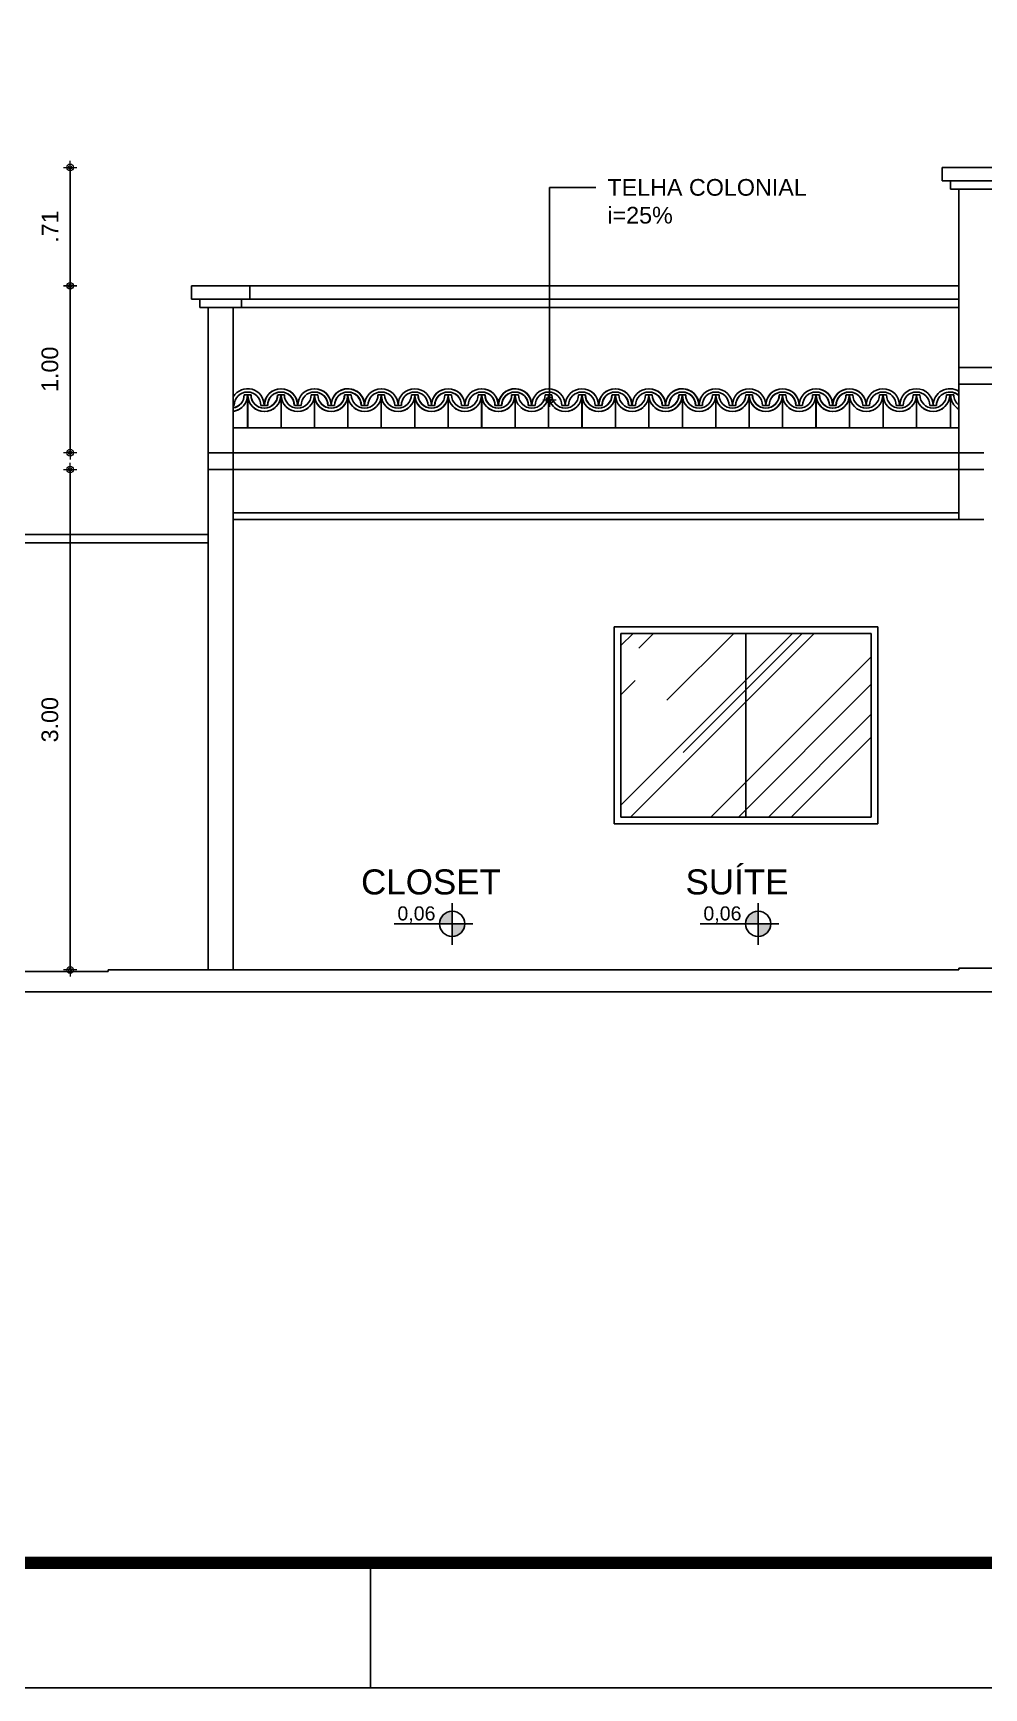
# Model space of a CAD drawing. Header units: millimetres. Extents: x 1540 to 1603, y 509.1 to 598.2.
# Drawn here: x 1552.95 to 1558.65, y 553.67 to 563.58 of the extents above; entities that cross this region are included whole.
import ezdxf

# ---------------------------------------------------------------- set-up
doc = ezdxf.new("R2010")
doc.units = ezdxf.units.MM
for name, color, linetype in [('a-pem-08', 8, 'Continuous'), ('A-PEN-08', 8, 'Continuous'), ('A-PEN-B', 5, 'Continuous'), ('A-PEN-C', 4, 'Continuous'), ('A-PEN-R', 1, 'Continuous'), ('A-PEN-Y', 2, 'Continuous'), ('BANHEIRO', 6, 'Continuous'), ('L-Texto', 30, 'Continuous'), ('NIVEIS', 1, 'Continuous')]:
    doc.layers.add(name, color=color, linetype=linetype)
doc.layers.add('COTAS', color=53, linetype='Continuous', lineweight=9)
doc.styles.add('CARIMBO_DADOS', font='arial.ttf', dxfattribs={"height": 0.1})
doc.styles.add('T20', font='PORT2', dxfattribs={"height": 0.2})
doc.styles.add('TEXT', font='arial.ttf')
doc.dimstyles.get("Standard").update_dxf_attribs({"dimtxt": 0.18, "dimasz": 0.18, "dimexe": 0.18, "dimexo": 0.0625, "dimgap": 0.09, "dimtad": 0, "dimtih": 1, "dimtoh": 1, "dimdec": 4, "dimzin": 0, "dimdsep": 46, "dimtxsty": 'Standard', "dimcen": 0.09, "dimadec": 0, "dimazin": 0, "dimtfac": 1, "dimtdec": 4, "dimtofl": 0, "dimtmove": 0, "dimatfit": 3, "dimfxl": 1, "dimtolj": 1, "dimtzin": 0, "dimarcsym": 0})

# ---------------------------------------------------------------- blocks, each defined once
blk = doc.blocks.new('cotas')
at = {"layer": 'L-Texto'}
h = blk.add_hatch(color=6, dxfattribs=at)
h.paths.add_polyline_path([(0.135, 0, 0.414214), (0, 0.135), (0, 0)])
h.paths.add_polyline_path([(0, 0), (-0.135, 0, 0.414214), (0, -0.135)])
for p, q in [((0, 0.223), (0, -0.223)), ((-0.223, 0), (0.621, 0))]:
    blk.add_line(p, q, dxfattribs=at)
blk.add_circle((0, 0), 0.135, dxfattribs=at)
at = {"layer": 'L-Texto', "color": 6, "style": 'T20'}
blk.add_attdef('COTA', (0.167, 0.038), '', height=0.15, dxfattribs=at)
blk = doc.blocks.new('CIRCULOS')
at = {"layer": 'COTAS'}
for p, q in [((-4, 0), (4, 0)), ((0, 4), (0, -4))]:
    blk.add_line(p, q, dxfattribs=at)
for radius in [2, 1]:
    blk.add_circle((0, 0), radius, dxfattribs=at)
blk = doc.blocks.new('*D611')
at = {"layer": 'A-PEN-08', "color": 8, "lineweight": -2, "ltscale": 0.05}
blk.add_line((1553.1726, 557.9777), (1553.1726, 560.9577), dxfattribs=at)
at = {"layer": 'Defpoints', "color": 0, "ltscale": 0.05}
for p in [(1553.1726, 560.9677), (1554.1505, 560.9677), (1554.1505, 557.9677)]:
    blk.add_point(p, dxfattribs=at)
at = {"layer": 'A-PEN-08', "color": 8, "lineweight": -2, "ltscale": 0.05, "xscale": 0.01, "yscale": 0.01, "zscale": 0.01}
for p, rotation in [((1553.1726, 560.9677), 90), ((1553.1726, 557.9677), 270)]:
    blk.add_blockref('CIRCULOS', p, dxfattribs=dict(at, rotation=rotation))
at = {"layer": 'A-PEN-08', "color": 230, "ltscale": 0.05, "insert": (1553.0515, 559.4677), "char_height": 0.1, "attachment_point": 5, "rotation": 90, "style": 'CARIMBO_DADOS'}
blk.add_mtext('\\A1;3.00', dxfattribs=at)
blk = doc.blocks.new('*D612')
at = {"layer": 'A-PEN-08', "color": 8, "lineweight": -2, "ltscale": 0.05}
blk.add_line((1553.1726, 561.0777), (1553.1726, 562.0577), dxfattribs=at)
at = {"layer": 'Defpoints', "color": 0, "ltscale": 0.05}
for p in [(1553.1726, 562.0677), (1553.9005, 562.0677), (1554.1505, 561.0677)]:
    blk.add_point(p, dxfattribs=at)
at = {"layer": 'A-PEN-08', "color": 8, "lineweight": -2, "ltscale": 0.05, "xscale": 0.01, "yscale": 0.01, "zscale": 0.01}
for p, rotation in [((1553.1726, 562.0677), 90), ((1553.1726, 561.0677), 270)]:
    blk.add_blockref('CIRCULOS', p, dxfattribs=dict(at, rotation=rotation))
at = {"layer": 'A-PEN-08', "color": 230, "ltscale": 0.05, "insert": (1553.0516, 561.5677), "char_height": 0.1, "attachment_point": 5, "rotation": 90, "style": 'CARIMBO_DADOS'}
blk.add_mtext('\\A1;1.00', dxfattribs=at)
blk = doc.blocks.new('*D614')
at = {"layer": 'A-PEN-08', "color": 8, "lineweight": -2, "ltscale": 0.05}
blk.add_line((1560.1559, 561.5877), (1560.1559, 562.7677), dxfattribs=at)
at = {"layer": 'Defpoints', "color": 0, "ltscale": 0.05}
for p in [(1558.4005, 562.7777), (1560.1559, 562.7777), (1559.7005, 561.5777)]:
    blk.add_point(p, dxfattribs=at)
at = {"layer": 'A-PEN-08', "color": 8, "lineweight": -2, "ltscale": 0.05, "xscale": 0.01, "yscale": 0.01, "zscale": 0.01}
for p, rotation in [((1560.1559, 562.7777), 90), ((1560.1559, 561.5777), 270)]:
    blk.add_blockref('CIRCULOS', p, dxfattribs=dict(at, rotation=rotation))
at = {"layer": 'A-PEN-08', "color": 230, "ltscale": 0.05, "insert": (1560.0349, 562.1777), "char_height": 0.1, "attachment_point": 5, "rotation": 90, "style": 'CARIMBO_DADOS'}
blk.add_mtext('\\A1;1.20', dxfattribs=at)
blk = doc.blocks.new('*D522')
at = {"layer": 'A-PEN-B', "color": 8, "lineweight": -2, "ltscale": 0.05}
blk.add_line((1553.1726, 562.0777), (1553.1726, 562.7677), dxfattribs=at)
at = {"layer": 'Defpoints', "color": 0, "ltscale": 0.05}
for p in [(1553.1726, 562.7777), (1558.4005, 562.7777), (1553.9005, 562.0677)]:
    blk.add_point(p, dxfattribs=at)
at = {"layer": 'A-PEN-B', "color": 8, "lineweight": -2, "ltscale": 0.05, "xscale": 0.01, "yscale": 0.01, "zscale": 0.01}
for p, rotation in [((1553.1726, 562.7777), 90), ((1553.1726, 562.0677), 270)]:
    blk.add_blockref('CIRCULOS', p, dxfattribs=dict(at, rotation=rotation))
at = {"layer": 'A-PEN-B', "color": 230, "ltscale": 0.05, "insert": (1553.0524, 562.4227), "char_height": 0.1, "attachment_point": 5, "rotation": 90, "style": 'CARIMBO_DADOS'}
blk.add_mtext('\\A1;.71', dxfattribs=at)

msp = doc.modelspace()

# ---------------------------------------------------------------- hatches: boundary and pattern name
at = {"layer": 'a-pem-08', "ltscale": 0.05}
h = msp.add_hatch(dxfattribs=at)
h.set_pattern_fill('AR-RROOF', color=256, scale=0.02, angle=45, style=0)
h.set_pattern_definition([(45, (-2674.72247, 411.20387), (0.431052294, 1.149472783), [7.62, -1.016, 2.54, -0.508]), (45, (-2674.4243, 411.8612), (-0.83695987, 0.11853938), [1.524, -0.16764, 3.048, -0.381]), (45, (-2674.8482, 411.6888), (1.62722241, 2.108564137), [4.064, -0.7112, 2.032, -0.508])])
h.paths.add_polyline_path([(1557.2242, 559.9845), (1556.4742, 559.9845), (1556.4742, 558.8845), (1557.2242, 558.8845)])
h.paths.add_polyline_path([(1557.9742, 559.9845), (1557.2242, 559.9845), (1557.2242, 558.8845), (1557.9742, 558.8845)])

# ---------------------------------------------------------------- linework, layer by layer
at = {"color": 1}
msp.add_line((1554.9725, 554.4152), (1554.9725, 553.6652), dxfattribs=at)
msp.add_lwpolyline([(1539.9725, 553.6652), (1603.0475, 553.6652), (1603.0475, 598.2152), (1539.9725, 598.2152)], close=True, dxfattribs=at)
at = {"color": 4, "const_width": 0.075}
msp.add_lwpolyline([(1541.8475, 597.4652), (1602.2975, 597.4652), (1602.2975, 554.4152), (1541.8475, 554.4152)], close=True, dxfattribs=at)
at = {"layer": 'a-pem-08', "ltscale": 0.05}
msp.add_line((1557.2242, 559.9845), (1557.2242, 558.8845), dxfattribs=at)
at = {"layer": 'A-PEN-08', "ltscale": 0.05}
for p, q in [((1554.2359, 561.4115), (1554.2359, 561.2177)), ((1554.2371, 561.4107), (1554.2371, 561.2177)), ((1554.4371, 561.4124), (1554.4371, 561.2177)), ((1554.6371, 561.4115), (1554.6371, 561.2177)), ((1554.6382, 561.4124), (1554.6382, 561.2177)), ((1554.8381, 561.4107), (1554.8381, 561.2177)), ((1554.8382, 561.4124), (1554.8382, 561.2177)), ((1554.8382, 561.4114), (1554.8382, 561.2177)), ((1555.0381, 561.4124), (1555.0381, 561.2177)), ((1555.0381, 561.4115), (1555.0381, 561.2177)), ((1555.2381, 561.4115), (1555.2381, 561.2177)), ((1555.2393, 561.4107), (1555.2393, 561.2177)), ((1555.4393, 561.4124), (1555.4393, 561.2177)), ((1555.6393, 561.4115), (1555.6393, 561.2177)), ((1555.6404, 561.4124), (1555.6404, 561.2177)), ((1555.8404, 561.4124), (1555.8404, 561.2177)), ((1555.8404, 561.4114), (1555.8404, 561.2177)), ((1555.8404, 561.4107), (1555.8404, 561.2177)), ((1556.0404, 561.4124), (1556.0404, 561.2177)), ((1556.0404, 561.4115), (1556.0404, 561.2177)), ((1556.2404, 561.4115), (1556.2404, 561.2177)), ((1556.2415, 561.4107), (1556.2415, 561.2177)), ((1556.4415, 561.4124), (1556.4415, 561.2177)), ((1556.6415, 561.4115), (1556.6415, 561.2177)), ((1556.6426, 561.4124), (1556.6426, 561.2177)), ((1556.8426, 561.4124), (1556.8426, 561.2177)), ((1556.8426, 561.4114), (1556.8426, 561.2177)), ((1556.8426, 561.4107), (1556.8426, 561.2177)), ((1557.0426, 561.4124), (1557.0426, 561.2177)), ((1557.0426, 561.4115), (1557.0426, 561.2177)), ((1557.2426, 561.4115), (1557.2426, 561.2177)), ((1557.2438, 561.4107), (1557.2438, 561.2177)), ((1557.4438, 561.4124), (1557.4438, 561.2177)), ((1557.6438, 561.4115), (1557.6438, 561.2177)), ((1557.6449, 561.4124), (1557.6449, 561.2177)), ((1557.8449, 561.4114), (1557.8449, 561.2177)), ((1558.046, 561.4106), (1558.046, 561.2177)), ((1558.246, 561.4124), (1558.246, 561.2177)), ((1558.4505, 561.4124), (1558.4505, 561.2177)), ((1554.1505, 561.2177), (1558.5005, 561.2177)), ((1547.1504, 560.5777), (1554.0005, 560.5777)), ((1547.1504, 560.5277), (1554.0005, 560.5277))]:
    msp.add_line(p, q, dxfattribs=at)
at = {"layer": 'A-PEN-B', "color": 3, "ltscale": 0.05}
for p, q in [((1558.4005, 562.7777), (1558.4005, 562.6977)), ((1558.4005, 562.7777), (1558.7505, 562.7777)), ((1558.4005, 562.6977), (1558.7505, 562.6977)), ((1558.4505, 562.6977), (1558.4505, 562.6477)), ((1558.4505, 562.6477), (1558.7005, 562.6477)), ((1553.9005, 562.0677), (1553.9005, 561.9877)), ((1553.9005, 562.0677), (1554.2505, 562.0677)), ((1554.2505, 562.0677), (1554.2505, 561.9877)), ((1553.9005, 561.9877), (1554.2505, 561.9877)), ((1553.9505, 561.9877), (1553.9505, 561.9377)), ((1553.9505, 561.9377), (1554.2005, 561.9377)), ((1554.2005, 561.9877), (1554.2005, 561.9377))]:
    msp.add_line(p, q, dxfattribs=at)
at = {"layer": 'A-PEN-B', "ltscale": 0.05}
for p, q in [((1565.5504, 562.7777), (1558.5005, 562.7777)), ((1558.5005, 562.6477), (1558.5005, 560.6677)), ((1554.0005, 561.9377), (1554.0005, 557.9677)), ((1554.1505, 561.9377), (1554.1505, 557.9677)), ((1565.5504, 561.5777), (1558.5005, 561.5777)), ((1565.5504, 561.4777), (1558.5005, 561.4777)), ((1554.0005, 561.0677), (1558.6505, 561.0677)), ((1554.0005, 560.9677), (1558.6505, 560.9677)), ((1558.5005, 560.6677), (1558.6505, 560.6677))]:
    msp.add_line(p, q, dxfattribs=at)
at = {"layer": 'A-PEN-C', "ltscale": 0.05}
for p, q in [((1554.2505, 562.0677), (1558.5005, 562.0677)), ((1554.2005, 561.9377), (1558.5005, 561.9377)), ((1554.2505, 561.9877), (1558.5005, 561.9877))]:
    msp.add_line(p, q, dxfattribs=at)
at = {"layer": 'A-PEN-R', "ltscale": 0.3}
for p, q in [((1553.4005, 557.9577), (1547.0004, 557.9577)), ((1554.0005, 557.9677), (1553.4005, 557.9677)), ((1553.4005, 557.9677), (1553.4005, 557.9577)), ((1554.0005, 557.9677), (1558.5005, 557.9677)), ((1568.5004, 557.9777), (1558.5005, 557.9777)), ((1558.5005, 557.9777), (1558.5005, 557.9677)), ((1571.6504, 557.8377), (1544.1504, 557.8377))]:
    msp.add_line(p, q, dxfattribs=at)
at = {"layer": 'A-PEN-Y', "ltscale": 0.05}
for p, q in [((1558.5005, 560.7077), (1554.1505, 560.7077)), ((1558.5005, 560.6677), (1554.1505, 560.6677)), ((1556.4342, 558.8445), (1556.4342, 560.0245)), ((1556.4342, 560.0245), (1558.0142, 560.0245)), ((1556.4742, 558.8845), (1556.4742, 559.9845)), ((1556.4742, 559.9845), (1557.9742, 559.9845)), ((1557.9742, 559.9845), (1557.9742, 558.8845)), ((1558.0142, 560.0245), (1558.0142, 558.8445)), ((1556.4342, 558.8445), (1558.0142, 558.8445)), ((1556.4742, 558.8845), (1557.9742, 558.8845))]:
    msp.add_line(p, q, dxfattribs=at)
at = {"layer": 'BANHEIRO', "ltscale": 0.05}
for p, q in [((1554.1559, 561.3514), (1554.1505, 561.3514)), ((1554.1559, 561.3514), (1554.1505, 561.3514)), ((1554.2358, 561.4146), (1554.2158, 561.4146)), ((1554.2359, 561.4145), (1554.2159, 561.4145)), ((1554.2559, 561.4145), (1554.2359, 561.4145)), ((1554.2559, 561.4145), (1554.2359, 561.4145)), ((1554.257, 561.4146), (1554.237, 561.4146)), ((1554.2571, 561.4146), (1554.2371, 561.4146)), ((1554.3359, 561.3514), (1554.3159, 561.3514)), ((1554.3359, 561.3514), (1554.3159, 561.3514)), ((1554.3371, 561.3514), (1554.3171, 561.3514)), ((1554.3558, 561.3514), (1554.3358, 561.3514)), ((1554.343, 561.3514), (1554.337, 561.3514)), ((1554.357, 561.3514), (1554.337, 561.3514)), ((1554.437, 561.4146), (1554.417, 561.4146)), ((1554.457, 561.4146), (1554.437, 561.4146)), ((1554.537, 561.3514), (1554.517, 561.3514)), ((1554.543, 561.3514), (1554.537, 561.3514)), ((1554.5571, 561.3514), (1554.537, 561.3514)), ((1554.637, 561.4146), (1554.617, 561.4146)), ((1554.6571, 561.4145), (1554.6371, 561.4145)), ((1554.6581, 561.4146), (1554.6381, 561.4146)), ((1554.7371, 561.3514), (1554.7171, 561.3514)), ((1554.7381, 561.3515), (1554.7181, 561.3515)), ((1554.757, 561.3514), (1554.737, 561.3514)), ((1554.7441, 561.3515), (1554.7381, 561.3515)), ((1554.7582, 561.3515), (1554.7381, 561.3515)), ((1554.8369, 561.4145), (1554.8169, 561.4145)), ((1554.8381, 561.4146), (1554.8181, 561.4146)), ((1554.8569, 561.4145), (1554.8369, 561.4145)), ((1554.8581, 561.4146), (1554.8381, 561.4146)), ((1554.8581, 561.4146), (1554.8381, 561.4146)), ((1554.8581, 561.4146), (1554.8381, 561.4146)), ((1554.8582, 561.4146), (1554.8382, 561.4146)), ((1554.9369, 561.3514), (1554.9169, 561.3514)), ((1554.9381, 561.3514), (1554.9181, 561.3514)), ((1554.9381, 561.3514), (1554.9181, 561.3514)), ((1554.9382, 561.3514), (1554.9182, 561.3514)), ((1554.9441, 561.3514), (1554.9381, 561.3514)), ((1554.9581, 561.3514), (1554.9381, 561.3514)), ((1554.944, 561.3514), (1554.9381, 561.3514)), ((1554.9581, 561.3514), (1554.9381, 561.3514)), ((1555.0381, 561.4146), (1555.0181, 561.4146)), ((1555.0381, 561.4146), (1555.0181, 561.4146)), ((1555.0581, 561.4146), (1555.0381, 561.4146)), ((1555.0581, 561.4145), (1555.0381, 561.4145)), ((1555.1381, 561.3514), (1555.1181, 561.3514)), ((1555.1381, 561.3514), (1555.1181, 561.3514)), ((1555.1581, 561.3514), (1555.1381, 561.3514)), ((1555.144, 561.3514), (1555.1381, 561.3514)), ((1555.1581, 561.3514), (1555.1381, 561.3514)), ((1555.2381, 561.4146), (1555.2181, 561.4146)), ((1555.2381, 561.4145), (1555.2181, 561.4145)), ((1555.2581, 561.4145), (1555.2381, 561.4145)), ((1555.2581, 561.4145), (1555.2381, 561.4145)), ((1555.2592, 561.4146), (1555.2392, 561.4146)), ((1555.2593, 561.4146), (1555.2393, 561.4146)), ((1555.3381, 561.3514), (1555.3181, 561.3514)), ((1555.3381, 561.3514), (1555.3181, 561.3514)), ((1555.3393, 561.3514), (1555.3193, 561.3514)), ((1555.3581, 561.3514), (1555.3381, 561.3514)), ((1555.3452, 561.3514), (1555.3392, 561.3514)), ((1555.3592, 561.3514), (1555.3392, 561.3514)), ((1555.4392, 561.4146), (1555.4192, 561.4146)), ((1555.4592, 561.4146), (1555.4392, 561.4146)), ((1555.5392, 561.3514), (1555.5192, 561.3514)), ((1555.5452, 561.3514), (1555.5392, 561.3514)), ((1555.5593, 561.3514), (1555.5392, 561.3514)), ((1555.6392, 561.4146), (1555.6192, 561.4146)), ((1555.6593, 561.4145), (1555.6393, 561.4145)), ((1555.6603, 561.4146), (1555.6403, 561.4146)), ((1555.7393, 561.3514), (1555.7193, 561.3514)), ((1555.7403, 561.3515), (1555.7203, 561.3515)), ((1555.7592, 561.3514), (1555.7392, 561.3514)), ((1555.7463, 561.3515), (1555.7403, 561.3515)), ((1555.7604, 561.3515), (1555.7403, 561.3515)), ((1555.8392, 561.4145), (1555.8192, 561.4145)), ((1555.8403, 561.4146), (1555.8203, 561.4146)), ((1555.8592, 561.4145), (1555.8392, 561.4145)), ((1555.8603, 561.4146), (1555.8403, 561.4146)), ((1555.8603, 561.4146), (1555.8403, 561.4146)), ((1555.8604, 561.4146), (1555.8404, 561.4146)), ((1555.8604, 561.4146), (1555.8404, 561.4146)), ((1555.9392, 561.3514), (1555.9192, 561.3514)), ((1555.9403, 561.3514), (1555.9203, 561.3514)), ((1555.9404, 561.3514), (1555.9204, 561.3514)), ((1555.9404, 561.3514), (1555.9204, 561.3514)), ((1555.9463, 561.3514), (1555.9403, 561.3514)), ((1555.9604, 561.3514), (1555.9403, 561.3514)), ((1555.9463, 561.3514), (1555.9403, 561.3514)), ((1555.9603, 561.3514), (1555.9403, 561.3514)), ((1556.0403, 561.4146), (1556.0203, 561.4146)), ((1556.0403, 561.4146), (1556.0203, 561.4146)), ((1556.0603, 561.4146), (1556.0403, 561.4146)), ((1556.0604, 561.4145), (1556.0404, 561.4145)), ((1556.1403, 561.3514), (1556.1203, 561.3514)), ((1556.1404, 561.3514), (1556.1204, 561.3514)), ((1556.1603, 561.3514), (1556.1403, 561.3514)), ((1556.1463, 561.3514), (1556.1403, 561.3514)), ((1556.1604, 561.3514), (1556.1403, 561.3514)), ((1556.2403, 561.4146), (1556.2203, 561.4146)), ((1556.2403, 561.4145), (1556.2203, 561.4145)), ((1556.2603, 561.4145), (1556.2403, 561.4145)), ((1556.2604, 561.4145), (1556.2404, 561.4145)), ((1556.2615, 561.4146), (1556.2415, 561.4146)), ((1556.2615, 561.4146), (1556.2415, 561.4146)), ((1556.3403, 561.3514), (1556.3203, 561.3514)), ((1556.3404, 561.3514), (1556.3204, 561.3514)), ((1556.3415, 561.3514), (1556.3215, 561.3514)), ((1556.3603, 561.3514), (1556.3403, 561.3514)), ((1556.3474, 561.3514), (1556.3415, 561.3514)), ((1556.3615, 561.3514), (1556.3415, 561.3514)), ((1556.4415, 561.4146), (1556.4215, 561.4146)), ((1556.4615, 561.4146), (1556.4415, 561.4146)), ((1556.5415, 561.3514), (1556.5215, 561.3514)), ((1556.5474, 561.3514), (1556.5415, 561.3514)), ((1556.5615, 561.3514), (1556.5415, 561.3514)), ((1556.6415, 561.4146), (1556.6215, 561.4146)), ((1556.6615, 561.4145), (1556.6415, 561.4145)), ((1556.6626, 561.4146), (1556.6426, 561.4146)), ((1556.7415, 561.3514), (1556.7215, 561.3514)), ((1556.7426, 561.3515), (1556.7226, 561.3515)), ((1556.7615, 561.3514), (1556.7415, 561.3514)), ((1556.7485, 561.3515), (1556.7426, 561.3515)), ((1556.7626, 561.3515), (1556.7426, 561.3515)), ((1556.8414, 561.4145), (1556.8214, 561.4145)), ((1556.8426, 561.4146), (1556.8226, 561.4146)), ((1556.8614, 561.4145), (1556.8414, 561.4145)), ((1556.8625, 561.4146), (1556.8425, 561.4146)), ((1556.8626, 561.4146), (1556.8426, 561.4146)), ((1556.8626, 561.4146), (1556.8426, 561.4146)), ((1556.8626, 561.4146), (1556.8426, 561.4146)), ((1556.9414, 561.3514), (1556.9214, 561.3514)), ((1556.9426, 561.3514), (1556.9226, 561.3514)), ((1556.9426, 561.3514), (1556.9226, 561.3514)), ((1556.9426, 561.3514), (1556.9226, 561.3514)), ((1556.9485, 561.3514), (1556.9425, 561.3514)), ((1556.9625, 561.3514), (1556.9425, 561.3514)), ((1556.9485, 561.3514), (1556.9426, 561.3514)), ((1556.9626, 561.3514), (1556.9426, 561.3514)), ((1557.0425, 561.4146), (1557.0225, 561.4146)), ((1557.0426, 561.4146), (1557.0226, 561.4146)), ((1557.0625, 561.4146), (1557.0425, 561.4146)), ((1557.0626, 561.4145), (1557.0426, 561.4145)), ((1557.1425, 561.3514), (1557.1225, 561.3514)), ((1557.1426, 561.3514), (1557.1226, 561.3514)), ((1557.1485, 561.3514), (1557.1425, 561.3514)), ((1557.1626, 561.3514), (1557.1425, 561.3514)), ((1557.1626, 561.3514), (1557.1426, 561.3514)), ((1557.2425, 561.4146), (1557.2225, 561.4146)), ((1557.2426, 561.4145), (1557.2226, 561.4145)), ((1557.2626, 561.4145), (1557.2426, 561.4145)), ((1557.2626, 561.4145), (1557.2426, 561.4145)), ((1557.2637, 561.4146), (1557.2437, 561.4146)), ((1557.2638, 561.4146), (1557.2438, 561.4146)), ((1557.3426, 561.3514), (1557.3226, 561.3514)), ((1557.3426, 561.3514), (1557.3226, 561.3514)), ((1557.3438, 561.3514), (1557.3238, 561.3514)), ((1557.3625, 561.3514), (1557.3425, 561.3514)), ((1557.3497, 561.3514), (1557.3437, 561.3514)), ((1557.3637, 561.3514), (1557.3437, 561.3514)), ((1557.4437, 561.4146), (1557.4237, 561.4146)), ((1557.4637, 561.4146), (1557.4437, 561.4146)), ((1557.5437, 561.3514), (1557.5237, 561.3514)), ((1557.5497, 561.3514), (1557.5437, 561.3514)), ((1557.5638, 561.3514), (1557.5437, 561.3514)), ((1557.6437, 561.4146), (1557.6237, 561.4146)), ((1557.6638, 561.4145), (1557.6438, 561.4145)), ((1557.6648, 561.4146), (1557.6448, 561.4146)), ((1557.7438, 561.3514), (1557.7238, 561.3514)), ((1557.7448, 561.3515), (1557.7248, 561.3515)), ((1557.7637, 561.3514), (1557.7437, 561.3514)), ((1557.7508, 561.3515), (1557.7448, 561.3515)), ((1557.7649, 561.3515), (1557.7448, 561.3515)), ((1557.8448, 561.4146), (1557.8248, 561.4146)), ((1557.8649, 561.4146), (1557.8449, 561.4146)), ((1557.9449, 561.3514), (1557.9249, 561.3514)), ((1557.9648, 561.3514), (1557.9448, 561.3514)), ((1558.0448, 561.4146), (1558.0248, 561.4146)), ((1558.0648, 561.4146), (1558.0448, 561.4146)), ((1558.0659, 561.4146), (1558.0459, 561.4146)), ((1558.066, 561.4146), (1558.046, 561.4146)), ((1558.1448, 561.3514), (1558.1248, 561.3514)), ((1558.146, 561.3515), (1558.126, 561.3515)), ((1558.1519, 561.3515), (1558.1459, 561.3515)), ((1558.1659, 561.3515), (1558.1459, 561.3515)), ((1558.2459, 561.4146), (1558.2259, 561.4146)), ((1558.2659, 561.4146), (1558.2459, 561.4146)), ((1558.3459, 561.3515), (1558.3259, 561.3515)), ((1558.3519, 561.3515), (1558.3459, 561.3515)), ((1558.366, 561.3515), (1558.3459, 561.3515)), ((1558.4459, 561.4146), (1558.4259, 561.4146)), ((1558.4671, 561.4146), (1558.4471, 561.4146)), ((1558.4505, 561.4146), (1558.4705, 561.4146))]:
    msp.add_line(p, q, dxfattribs=at)
for centre, radius, start, end in [((1554.2359, 561.3514), 0.1, 0, 148.63633), ((1554.2359, 561.3514), 0.1, 0, 148.66595), ((1554.2359, 561.3514), 0.08, 0, 180), ((1554.2359, 561.3514), 0.08, 0, 179.9573), ((1554.3495, 561.3807), 0.1, 180, 180), ((1554.3495, 561.3807), 0.1, 180, 180), ((1554.4358, 561.3514), 0.1, 0, 180), ((1554.437, 561.3514), 0.1, 0, 180), ((1554.4358, 561.3514), 0.08, 0, 180), ((1554.437, 561.3514), 0.08, 0, 180), ((1554.6371, 561.3514), 0.1, 0, 179.96584), ((1554.6371, 561.3514), 0.08, 0, 179.9573), ((1554.6381, 561.3515), 0.1, 0, 89.38526), ((1554.6381, 561.3515), 0.08, 0, 89.23156), ((1554.837, 561.3514), 0.1, 0, 180), ((1554.8382, 561.3514), 0.1, 0, 179.96584), ((1554.837, 561.3514), 0.08, 0, 180), ((1554.8382, 561.3514), 0.08, 0, 179.9573), ((1554.8369, 561.3514), 0.1, 0, 114.15993), ((1554.8369, 561.3514), 0.08, 0, 120.77088), ((1554.8381, 561.3514), 0.1, 0, 89.38526), ((1554.8381, 561.3514), 0.08, 0, 89.23156), ((1554.9505, 561.3807), 0.1, 180, 180), ((1554.9505, 561.3807), 0.1, 180, 180), ((1555.0381, 561.3514), 0.1, 0, 179.96584), ((1555.0381, 561.3514), 0.1, 0, 180), ((1555.0381, 561.3514), 0.08, 0, 179.9573), ((1555.0381, 561.3514), 0.08, 0, 180), ((1555.2381, 561.3514), 0.1, 0, 180), ((1555.2381, 561.3514), 0.1, 0, 179.96584), ((1555.2381, 561.3514), 0.08, 0, 180), ((1555.2381, 561.3514), 0.08, 0, 179.9573), ((1555.3517, 561.3807), 0.1, 180, 180), ((1555.3517, 561.3807), 0.1, 180, 180), ((1555.4381, 561.3514), 0.1, 0, 180), ((1555.4392, 561.3514), 0.1, 0, 180), ((1555.4381, 561.3514), 0.08, 0, 180), ((1555.4392, 561.3514), 0.08, 0, 180), ((1555.6393, 561.3514), 0.1, 0, 179.96584), ((1555.6393, 561.3514), 0.08, 0, 179.9573), ((1555.6403, 561.3515), 0.1, 0, 89.38526), ((1555.6403, 561.3515), 0.08, 0, 89.23156), ((1555.8392, 561.3514), 0.1, 0, 180), ((1555.8404, 561.3514), 0.1, 0, 179.96584), ((1555.8392, 561.3514), 0.08, 0, 180), ((1555.8404, 561.3514), 0.08, 0, 179.9573), ((1555.8392, 561.3514), 0.1, 0, 114.15993), ((1555.8392, 561.3514), 0.08, 0, 120.77088), ((1555.8403, 561.3514), 0.1, 0, 89.38526), ((1555.8403, 561.3514), 0.08, 0, 89.23156), ((1555.9528, 561.3807), 0.1, 180, 180), ((1555.9528, 561.3807), 0.1, 180, 180), ((1556.0403, 561.3514), 0.1, 0, 180), ((1556.0404, 561.3514), 0.1, 0, 179.96584), ((1556.0403, 561.3514), 0.08, 0, 180), ((1556.0404, 561.3514), 0.08, 0, 179.9573), ((1556.2403, 561.3514), 0.1, 0, 180), ((1556.2404, 561.3514), 0.1, 0, 179.96584), ((1556.2403, 561.3514), 0.08, 0, 180), ((1556.2404, 561.3514), 0.08, 0, 179.9573), ((1556.3539, 561.3807), 0.1, 180, 180), ((1556.3539, 561.3807), 0.1, 180, 180), ((1556.4403, 561.3514), 0.1, 0, 180), ((1556.4415, 561.3514), 0.1, 0, 180), ((1556.4403, 561.3514), 0.08, 0, 180), ((1556.4415, 561.3514), 0.08, 0, 180), ((1556.6415, 561.3514), 0.1, 0, 179.96584), ((1556.6415, 561.3514), 0.08, 0, 179.9573), ((1556.6426, 561.3515), 0.1, 0, 89.38526), ((1556.6426, 561.3515), 0.08, 0, 89.23156), ((1556.8415, 561.3514), 0.1, 0, 180), ((1556.8426, 561.3514), 0.1, 0, 179.96584), ((1556.8415, 561.3514), 0.08, 0, 180), ((1556.8426, 561.3514), 0.08, 0, 179.9573), ((1556.8414, 561.3514), 0.1, 0, 114.15993), ((1556.8414, 561.3514), 0.08, 0, 120.77088), ((1556.8426, 561.3514), 0.1, 0, 89.38526), ((1556.8426, 561.3514), 0.08, 0, 89.23156), ((1556.955, 561.3807), 0.1, 180, 180), ((1556.955, 561.3807), 0.1, 180, 180), ((1557.0425, 561.3514), 0.1, 0, 180), ((1557.0426, 561.3514), 0.1, 0, 179.96584), ((1557.0425, 561.3514), 0.08, 0, 180), ((1557.0426, 561.3514), 0.08, 0, 179.9573), ((1557.2426, 561.3514), 0.1, 0, 180), ((1557.2426, 561.3514), 0.1, 0, 179.96584), ((1557.2426, 561.3514), 0.08, 0, 180), ((1557.2426, 561.3514), 0.08, 0, 179.9573), ((1557.3562, 561.3807), 0.1, 180, 180), ((1557.3562, 561.3807), 0.1, 180, 180), ((1557.4425, 561.3514), 0.1, 0, 180), ((1557.4437, 561.3514), 0.1, 0, 180), ((1557.4425, 561.3514), 0.08, 0, 180), ((1557.4437, 561.3514), 0.08, 0, 180), ((1557.6438, 561.3514), 0.1, 0, 179.96584), ((1557.6438, 561.3514), 0.08, 0, 179.9573), ((1557.6448, 561.3515), 0.1, 0, 89.38526), ((1557.6448, 561.3515), 0.08, 0, 89.23156), ((1557.8437, 561.3514), 0.1, 0, 180), ((1557.8449, 561.3514), 0.1, 0, 179.96584), ((1557.8437, 561.3514), 0.08, 0, 180), ((1557.8449, 561.3514), 0.08, 0, 179.9573), ((1558.0448, 561.3514), 0.1, 0, 180), ((1558.0448, 561.3514), 0.08, 0, 180), ((1558.1584, 561.3808), 0.1, 180, 180), ((1558.1584, 561.3808), 0.1, 180, 180), ((1558.2459, 561.3515), 0.1, 0, 180), ((1558.2459, 561.3515), 0.08, 0, 180), ((1558.446, 561.3514), 0.1, 56.99049, 179.96584), ((1558.446, 561.3514), 0.08, 47.08029, 179.9573), ((1558.4471, 561.3515), 0.1, 57.74439, 89.38526), ((1558.4471, 561.3515), 0.08, 48.1547, 89.23156), ((1554.1358, 561.4146), 0.08, 280.54366, 0), ((1554.1358, 561.4146), 0.1, 278.41765, 0), ((1554.1359, 561.4145), 0.08, 280.52408, 0), ((1554.1359, 561.4145), 0.1, 278.40208, 0), ((1554.1359, 561.4145), 0.08, 280.4849, 0), ((1554.1359, 561.4145), 0.1, 278.37093, 0), ((1554.1358, 561.4146), 0.1, 278.41765, 310.74694), ((1554.1359, 561.4145), 0.1, 278.62693, 310.74694), ((1554.3358, 561.4145), 0.1, 180, 0), ((1554.3359, 561.4145), 0.1, 180, 0), ((1554.337, 561.4146), 0.1, 180, 0), ((1554.3358, 561.4145), 0.08, 180, 0), ((1554.3359, 561.4145), 0.08, 180, 0), ((1554.337, 561.4146), 0.08, 180, 0), ((1554.337, 561.4146), 0.1, 229.25306, 310.74694), ((1554.3358, 561.4145), 0.1, 278.62693, 310.74694), ((1554.537, 561.4146), 0.1, 180, 0), ((1554.537, 561.4146), 0.08, 180, 0), ((1554.537, 561.4146), 0.1, 229.25306, 310.74694), ((1554.5381, 561.434), 0.1, 348.84256, 348.90549), ((1554.737, 561.4145), 0.1, 180, 0), ((1554.7371, 561.4145), 0.1, 180, 0), ((1554.7381, 561.4146), 0.1, 180, 0), ((1554.737, 561.4145), 0.08, 180, 0), ((1554.7371, 561.4145), 0.08, 180, 0), ((1554.7381, 561.4146), 0.08, 180, 0), ((1554.7381, 561.4146), 0.1, 229.25306, 310.74694), ((1554.737, 561.4145), 0.1, 278.62693, 310.74694), ((1554.7369, 561.4145), 0.08, 317.59476, 0), ((1554.7369, 561.4145), 0.1, 306.20776, 0), ((1554.737, 561.4145), 0.08, 317.53767, 0), ((1554.737, 561.4145), 0.1, 306.16958, 0), ((1554.7369, 561.4145), 0.1, 306.20776, 310.74694), ((1554.7381, 561.4339), 0.1, 348.84256, 348.90549), ((1554.9381, 561.4146), 0.1, 180, 0), ((1554.9381, 561.4146), 0.1, 180, 0), ((1554.9381, 561.4146), 0.08, 180, 0), ((1554.9381, 561.4146), 0.08, 180, 0), ((1554.9381, 561.4146), 0.1, 229.25306, 310.74694), ((1554.9381, 561.4146), 0.1, 229.25306, 310.74694), ((1555.1381, 561.4146), 0.1, 180, 0), ((1555.1381, 561.4145), 0.1, 180, 0), ((1555.1381, 561.4145), 0.1, 180, 0), ((1555.1381, 561.4146), 0.08, 180, 0), ((1555.1381, 561.4145), 0.08, 180, 0), ((1555.1381, 561.4145), 0.08, 180, 0), ((1555.1381, 561.4146), 0.1, 229.25306, 310.74694), ((1555.1381, 561.4145), 0.1, 278.62693, 310.74694), ((1555.3381, 561.4145), 0.1, 180, 0), ((1555.3381, 561.4145), 0.1, 180, 0), ((1555.3392, 561.4146), 0.1, 180, 0), ((1555.3381, 561.4145), 0.08, 180, 0), ((1555.3381, 561.4145), 0.08, 180, 0), ((1555.3392, 561.4146), 0.08, 180, 0), ((1555.3392, 561.4146), 0.1, 229.25306, 310.74694), ((1555.3381, 561.4145), 0.1, 278.62693, 310.74694), ((1555.5392, 561.4146), 0.1, 180, 0), ((1555.5392, 561.4146), 0.08, 180, 0), ((1555.5392, 561.4146), 0.1, 229.25306, 310.74694), ((1555.5404, 561.434), 0.1, 348.84256, 348.90549), ((1555.7392, 561.4145), 0.1, 180, 0), ((1555.7393, 561.4145), 0.1, 180, 0), ((1555.7403, 561.4146), 0.1, 180, 0), ((1555.7392, 561.4145), 0.08, 180, 0), ((1555.7393, 561.4145), 0.08, 180, 0), ((1555.7403, 561.4146), 0.08, 180, 0), ((1555.7403, 561.4146), 0.1, 229.25306, 310.74694), ((1555.7392, 561.4145), 0.1, 278.62693, 310.74694), ((1555.7392, 561.4145), 0.08, 317.59476, 0), ((1555.7392, 561.4145), 0.1, 306.20776, 0), ((1555.7392, 561.4145), 0.08, 317.53767, 0), ((1555.7392, 561.4145), 0.1, 306.16958, 0), ((1555.7392, 561.4145), 0.1, 306.20776, 310.74694), ((1555.7404, 561.4339), 0.1, 348.84256, 348.90549), ((1555.9403, 561.4146), 0.1, 180, 0), ((1555.9403, 561.4146), 0.1, 180, 0), ((1555.9403, 561.4146), 0.08, 180, 0), ((1555.9403, 561.4146), 0.08, 180, 0), ((1555.9403, 561.4146), 0.1, 229.25306, 310.74694), ((1555.9403, 561.4146), 0.1, 229.25306, 310.74694), ((1556.1403, 561.4146), 0.1, 180, 0), ((1556.1403, 561.4145), 0.1, 180, 0), ((1556.1404, 561.4145), 0.1, 180, 0), ((1556.1403, 561.4146), 0.08, 180, 0), ((1556.1403, 561.4145), 0.08, 180, 0), ((1556.1404, 561.4145), 0.08, 180, 0), ((1556.1403, 561.4146), 0.1, 229.25306, 310.74694), ((1556.1403, 561.4145), 0.1, 278.62693, 310.74694), ((1556.3403, 561.4145), 0.1, 180, 0), ((1556.3404, 561.4145), 0.1, 180, 0), ((1556.3415, 561.4146), 0.1, 180, 0), ((1556.3403, 561.4145), 0.08, 180, 0), ((1556.3404, 561.4145), 0.08, 180, 0), ((1556.3415, 561.4146), 0.08, 180, 0), ((1556.3415, 561.4146), 0.1, 229.25306, 310.74694), ((1556.3403, 561.4145), 0.1, 278.62693, 310.74694), ((1556.5415, 561.4146), 0.1, 180, 0), ((1556.5415, 561.4146), 0.08, 180, 0), ((1556.5415, 561.4146), 0.1, 229.25306, 310.74694), ((1556.5426, 561.434), 0.1, 348.84256, 348.90549), ((1556.7415, 561.4145), 0.1, 180, 0), ((1556.7415, 561.4145), 0.1, 180, 0), ((1556.7426, 561.4146), 0.1, 180, 0), ((1556.7415, 561.4145), 0.08, 180, 0), ((1556.7415, 561.4145), 0.08, 180, 0), ((1556.7426, 561.4146), 0.08, 180, 0), ((1556.7426, 561.4146), 0.1, 229.25306, 310.74694), ((1556.7415, 561.4145), 0.1, 278.62693, 310.74694), ((1556.7414, 561.4145), 0.08, 317.59476, 0), ((1556.7414, 561.4145), 0.1, 306.20776, 0), ((1556.7415, 561.4145), 0.08, 317.53767, 0), ((1556.7415, 561.4145), 0.1, 306.16958, 0), ((1556.7414, 561.4145), 0.1, 306.20776, 310.74694), ((1556.7426, 561.4339), 0.1, 348.84256, 348.90549), ((1556.9425, 561.4146), 0.1, 180, 0), ((1556.9426, 561.4146), 0.1, 180, 0), ((1556.9425, 561.4146), 0.08, 180, 0), ((1556.9426, 561.4146), 0.08, 180, 0), ((1556.9426, 561.4146), 0.1, 229.25306, 310.74694), ((1556.9425, 561.4146), 0.1, 229.25306, 310.74694), ((1557.1425, 561.4146), 0.1, 180, 0), ((1557.1426, 561.4145), 0.1, 180, 0), ((1557.1426, 561.4145), 0.1, 180, 0), ((1557.1425, 561.4146), 0.08, 180, 0), ((1557.1426, 561.4145), 0.08, 180, 0), ((1557.1426, 561.4145), 0.08, 180, 0), ((1557.1425, 561.4146), 0.1, 229.25306, 310.74694), ((1557.1426, 561.4145), 0.1, 278.62693, 310.74694), ((1557.3425, 561.4145), 0.1, 180, 0), ((1557.3426, 561.4145), 0.1, 180, 0), ((1557.3437, 561.4146), 0.1, 180, 0), ((1557.3425, 561.4145), 0.08, 180, 0), ((1557.3426, 561.4145), 0.08, 180, 0), ((1557.3437, 561.4146), 0.08, 180, 0), ((1557.3437, 561.4146), 0.1, 229.25306, 310.74694), ((1557.3425, 561.4145), 0.1, 278.62693, 310.74694), ((1557.5437, 561.4146), 0.1, 180, 0), ((1557.5437, 561.4146), 0.08, 180, 0), ((1557.5437, 561.4146), 0.1, 229.25306, 310.74694), ((1557.5448, 561.434), 0.1, 348.84256, 348.90549), ((1557.7437, 561.4145), 0.1, 180, 0), ((1557.7438, 561.4145), 0.1, 180, 0), ((1557.7448, 561.4146), 0.1, 180, 0), ((1557.7437, 561.4145), 0.08, 180, 0), ((1557.7438, 561.4145), 0.08, 180, 0), ((1557.7448, 561.4146), 0.08, 180, 0), ((1557.7448, 561.4146), 0.1, 229.25306, 310.74694), ((1557.7437, 561.4145), 0.1, 278.62693, 310.74694), ((1557.9448, 561.4146), 0.1, 180, 0), ((1557.9449, 561.4146), 0.1, 180, 0), ((1557.9448, 561.4146), 0.08, 180, 0), ((1557.9449, 561.4146), 0.08, 180, 0), ((1557.9448, 561.4146), 0.1, 278.62693, 310.74694), ((1558.1459, 561.4146), 0.1, 180, 0), ((1558.1459, 561.4146), 0.08, 180, 0), ((1558.1459, 561.4146), 0.1, 229.25306, 310.74694), ((1558.3459, 561.4146), 0.1, 180, 0), ((1558.3459, 561.4146), 0.08, 180, 0), ((1558.3459, 561.4146), 0.1, 229.25306, 310.74694), ((1558.3471, 561.434), 0.1, 348.84256, 348.90549), ((1558.5505, 561.4146), 0.1, 180, 239.98858), ((1558.5505, 561.4146), 0.08, 180, 231.30197), ((1558.5505, 561.4146), 0.1, 229.25306, 239.98858)]:
    msp.add_arc(centre, radius, start, end, dxfattribs=at)

# ---------------------------------------------------------------- block references
at = {"layer": 'NIVEIS', "color": 1}
ref = msp.add_blockref('cotas', (1555.4627, 558.2441), dxfattribs=dict(at, xscale=-0.5599999999976717, yscale=0.5599999999976717, zscale=0.5599999999976717))
ref.add_attrib('COTA', '0,06', (1555.1344, 558.2648), dxfattribs={"color": 1, "height": 0.084, "style": 'TEXT'})
ref = msp.add_blockref('cotas', (1557.2971, 558.2441), dxfattribs=dict(at, xscale=-0.5599999999976717, yscale=0.5599999999976717, zscale=0.5599999999976717))
ref.add_attrib('COTA', '0,06', (1556.9688, 558.2648), dxfattribs={"color": 1, "height": 0.084, "style": 'TEXT'})

# ---------------------------------------------------------------- texts
at = {"color": 230, "char_height": 0.15, "attachment_point": 5, "style": 'CARIMBO_DADOS'}
for s, insert in [('CLOSET', (1555.3357, 558.4945)), ('SUÍTE', (1557.1702, 558.4945))]:
    msp.add_mtext(s, dxfattribs=dict(at, insert=insert))
at = {"layer": 'A-PEN-08', "color": 230, "ltscale": 0.05, "insert": (1556.3932, 562.708), "char_height": 0.1, "attachment_point": 1, "style": 'CARIMBO_DADOS'}
msp.add_mtext('TELHA COLONIAL \\Pi=25%', dxfattribs=at)

# ---------------------------------------------------------------- dimensions: what is measured, and where the dimension line sits
at = {"layer": 'A-PEN-08', "ltscale": 0.05}
for base, p1, p2, picture, middle in [((1560.1559, 562.7777), (1559.7005, 561.5777), (1558.4005, 562.7777), '*D614', (1560.0349, 562.1777)), ((1553.1726, 562.0677), (1554.1505, 561.0677), (1553.9005, 562.0677), '*D612', (1553.0516, 561.5677)), ((1553.1726, 560.9677), (1554.1505, 557.9677), (1554.1505, 560.9677), '*D611', (1553.0515, 559.4677))]:
    dim = msp.add_linear_dim(base=base, p1=p1, p2=p2, angle=90, dimstyle='Standard', override={"dimtxt": 0.1, "dimasz": 0.01, "dimexe": 0, "dimexo": 0, "dimgap": 0.07, "dimtad": 1, "dimtih": 0, "dimtoh": 0, "dimdec": 2, "dimzin": 5, "dimtxsty": 'CARIMBO_DADOS', "dimblk1": 'CIRCULOS', "dimblk2": 'CIRCULOS', "dimsah": 1, "dimcen": 0, "dimse1": 1, "dimse2": 1, "dimclrd": 8, "dimclre": 8, "dimclrt": 230, "dimtfac": 100, "dimtdec": 2, "dimtix": 1, "dimtofl": 1, "dimtmove": 2, "dimldrblk": 'CIRCULOS', "dimfxl": 0, "dimfxlon": 1, "dimtzin": 5, "dimarcsym": 1}, dxfattribs=at)
    dim.commit()
    dim.dimension.update_dxf_attribs({"geometry": picture, "text_midpoint": middle})
at = {"layer": 'A-PEN-B', "ltscale": 0.05}
dim = msp.add_linear_dim(base=(1553.1726, 562.7777), p1=(1553.9005, 562.0677), p2=(1558.4005, 562.7777), angle=90, dimstyle='Standard', override={"dimtxt": 0.1, "dimasz": 0.01, "dimexe": 0, "dimexo": 0, "dimgap": 0.07, "dimtad": 1, "dimtih": 0, "dimtoh": 0, "dimdec": 2, "dimzin": 5, "dimtxsty": 'CARIMBO_DADOS', "dimblk1": 'CIRCULOS', "dimblk2": 'CIRCULOS', "dimsah": 1, "dimcen": 0, "dimse1": 1, "dimse2": 1, "dimclrd": 8, "dimclre": 8, "dimclrt": 230, "dimtfac": 100, "dimtdec": 2, "dimtix": 1, "dimtofl": 1, "dimtmove": 2, "dimldrblk": 'CIRCULOS', "dimtzin": 5}, dxfattribs=at)
dim.commit()
dim.dimension.update_dxf_attribs({"geometry": '*D522', "text_midpoint": (1553.0524, 562.4227)})

# ---------------------------------------------------------------- leaders
at = {"layer": 'A-PEN-08', "ltscale": 0.05, "annotation_type": 0, "has_hookline": 1, "hookline_direction": 0, "text_width": 1.1873}
msp.add_leader([(1556.0457, 561.3822), (1556.0457, 562.658), (1556.3232, 562.658)], dimstyle='Standard', override={"dimtxt": 0.1, "dimasz": 0.01, "dimexe": 0, "dimexo": 0, "dimgap": 0.07, "dimtad": 0, "dimtih": 0, "dimtoh": 0, "dimdec": 2, "dimzin": 5, "dimtxsty": 'CARIMBO_DADOS', "dimcen": 0, "dimse1": 1, "dimse2": 1, "dimclrd": 8, "dimclre": 8, "dimclrt": 230, "dimtfac": 100, "dimtdec": 2, "dimtix": 1, "dimtofl": 1, "dimtmove": 2, "dimldrblk": 'CIRCULOS', "dimfxl": 0, "dimfxlon": 1, "dimtzin": 5, "dimarcsym": 1}, dxfattribs=at)

doc.saveas('drawing.dxf')
